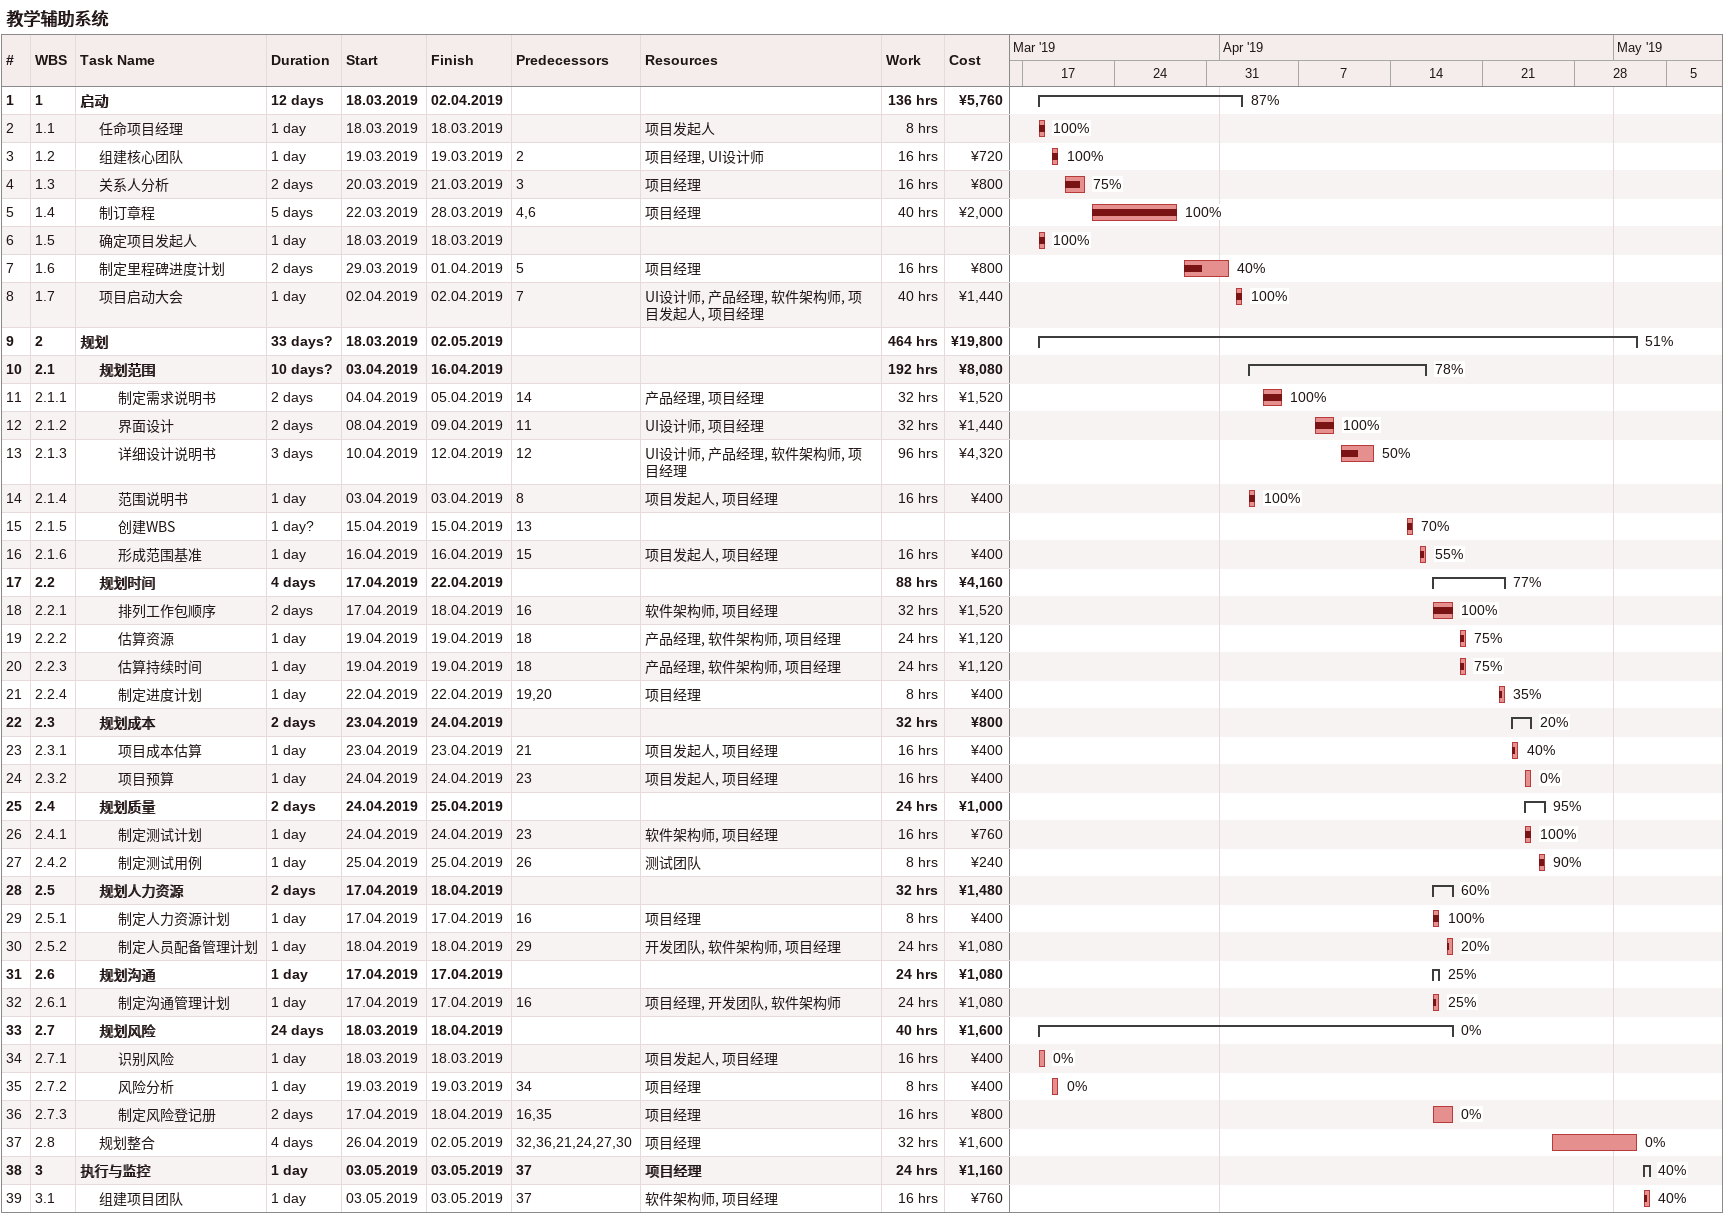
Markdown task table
教学辅助系统

| ID | WBS | Task | Duration | Start | Finish | Predecessors | Resources | % complete | Work (h) | Cost (¥) |
|---|---|---|---|---|---|---|---|---|---|---|
| 1 | 1 | **启动** | 12d | 2019-03-18 | 2019-04-02 |  |  | 87 | 136 | 5760 |
| 2 | 1.1 | 任命项目经理 | 1d | 2019-03-18 | 2019-03-18 |  | 项目发起人 | 100 | 8 |  |
| 3 | 1.2 | 组建核心团队 | 1d | 2019-03-19 | 2019-03-19 | 2 | 项目经理, UI设计师 | 100 | 16 | 720 |
| 4 | 1.3 | 关系人分析 | 2d | 2019-03-20 | 2019-03-21 | 3 | 项目经理 | 75 | 16 | 800 |
| 5 | 1.4 | 制订章程 | 5d | 2019-03-22 | 2019-03-28 | 4, 6 | 项目经理 | 100 | 40 | 2000 |
| 6 | 1.5 | 确定项目发起人 | 1d | 2019-03-18 | 2019-03-18 |  |  | 100 |  |  |
| 7 | 1.6 | 制定里程碑进度计划 | 2d | 2019-03-29 | 2019-04-01 | 5 | 项目经理 | 40 | 16 | 800 |
| 8 | 1.7 | 项目启动大会 | 1d | 2019-04-02 | 2019-04-02 | 7 | UI设计师, 产品经理, 软件架构师, 项目发起人, 项目经理 | 100 | 40 | 1440 |
| 9 | 2 | **规划** | 33d? | 2019-03-18 | 2019-05-02 |  |  | 51 | 464 | 19800 |
| 10 | 2.1 | **规划范围** | 10d? | 2019-04-03 | 2019-04-16 |  |  | 78 | 192 | 8080 |
| 11 | 2.1.1 | 制定需求说明书 | 2d | 2019-04-04 | 2019-04-05 | 14 | 产品经理, 项目经理 | 100 | 32 | 1520 |
| 12 | 2.1.2 | 界面设计 | 2d | 2019-04-08 | 2019-04-09 | 11 | UI设计师, 项目经理 | 100 | 32 | 1440 |
| 13 | 2.1.3 | 详细设计说明书 | 3d | 2019-04-10 | 2019-04-12 | 12 | UI设计师, 产品经理, 软件架构师, 项目经理 | 50 | 96 | 4320 |
| 14 | 2.1.4 | 范围说明书 | 1d | 2019-04-03 | 2019-04-03 | 8 | 项目发起人, 项目经理 | 100 | 16 | 400 |
| 15 | 2.1.5 | 创建WBS | 1d? | 2019-04-15 | 2019-04-15 | 13 |  | 70 |  |  |
| 16 | 2.1.6 | 形成范围基准 | 1d | 2019-04-16 | 2019-04-16 | 15 | 项目发起人, 项目经理 | 55 | 16 | 400 |
| 17 | 2.2 | **规划时间** | 4d | 2019-04-17 | 2019-04-22 |  |  | 77 | 88 | 4160 |
| 18 | 2.2.1 | 排列工作包顺序 | 2d | 2019-04-17 | 2019-04-18 | 16 | 软件架构师, 项目经理 | 100 | 32 | 1520 |
| 19 | 2.2.2 | 估算资源 | 1d | 2019-04-19 | 2019-04-19 | 18 | 产品经理, 软件架构师, 项目经理 | 75 | 24 | 1120 |
| 20 | 2.2.3 | 估算持续时间 | 1d | 2019-04-19 | 2019-04-19 | 18 | 产品经理, 软件架构师, 项目经理 | 75 | 24 | 1120 |
| 21 | 2.2.4 | 制定进度计划 | 1d | 2019-04-22 | 2019-04-22 | 19, 20 | 项目经理 | 35 | 8 | 400 |
| 22 | 2.3 | **规划成本** | 2d | 2019-04-23 | 2019-04-24 |  |  | 20 | 32 | 800 |
| 23 | 2.3.1 | 项目成本估算 | 1d | 2019-04-23 | 2019-04-23 | 21 | 项目发起人, 项目经理 | 40 | 16 | 400 |
| 24 | 2.3.2 | 项目预算 | 1d | 2019-04-24 | 2019-04-24 | 23 | 项目发起人, 项目经理 | 0 | 16 | 400 |
| 25 | 2.4 | **规划质量** | 2d | 2019-04-24 | 2019-04-25 |  |  | 95 | 24 | 1000 |
| 26 | 2.4.1 | 制定测试计划 | 1d | 2019-04-24 | 2019-04-24 | 23 | 软件架构师, 项目经理 | 100 | 16 | 760 |
| 27 | 2.4.2 | 制定测试用例 | 1d | 2019-04-25 | 2019-04-25 | 26 | 测试团队 | 90 | 8 | 240 |
| 28 | 2.5 | **规划人力资源** | 2d | 2019-04-17 | 2019-04-18 |  |  | 60 | 32 | 1480 |
| 29 | 2.5.1 | 制定人力资源计划 | 1d | 2019-04-17 | 2019-04-17 | 16 | 项目经理 | 100 | 8 | 400 |
| 30 | 2.5.2 | 制定人员配备管理计划 | 1d | 2019-04-18 | 2019-04-18 | 29 | 开发团队, 软件架构师, 项目经理 | 20 | 24 | 1080 |
| 31 | 2.6 | **规划沟通** | 1d | 2019-04-17 | 2019-04-17 |  |  | 25 | 24 | 1080 |
| 32 | 2.6.1 | 制定沟通管理计划 | 1d | 2019-04-17 | 2019-04-17 | 16 | 项目经理, 开发团队, 软件架构师 | 25 | 24 | 1080 |
| 33 | 2.7 | **规划风险** | 24d | 2019-03-18 | 2019-04-18 |  |  | 0 | 40 | 1600 |
| 34 | 2.7.1 | 识别风险 | 1d | 2019-03-18 | 2019-03-18 |  | 项目发起人, 项目经理 | 0 | 16 | 400 |
| 35 | 2.7.2 | 风险分析 | 1d | 2019-03-19 | 2019-03-19 | 34 | 项目经理 | 0 | 8 | 400 |
| 36 | 2.7.3 | 制定风险登记册 | 2d | 2019-04-17 | 2019-04-18 | 16, 35 | 项目经理 | 0 | 16 | 800 |
| 37 | 2.8 | 规划整合 | 4d | 2019-04-26 | 2019-05-02 | 32, 36, 21, 24, 27, 30 | 项目经理 | 0 | 32 | 1600 |
| 38 | 3 | **执行与监控** | 1d | 2019-05-03 | 2019-05-03 | 37 | 项目经理 | 40 | 24 | 1160 |
| 39 | 3.1 | 组建项目团队 | 1d | 2019-05-03 | 2019-05-03 | 37 | 软件架构师, 项目经理 | 40 | 16 | 760 |
